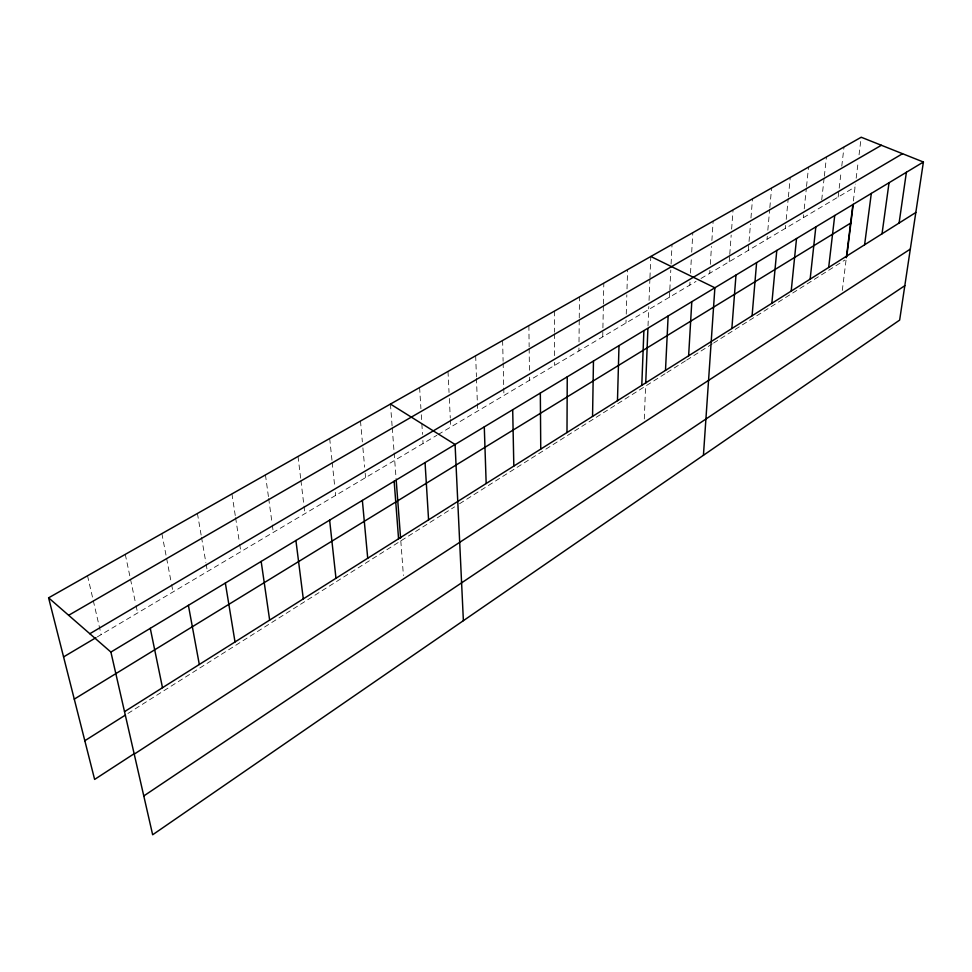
<?xml version="1.0" encoding="UTF-8"?>
<svg xmlns="http://www.w3.org/2000/svg" width="972" height="972" viewBox="0 0 972 972"><rect width="100%" height="100%" fill="white"/><g stroke="black" fill="none" stroke-linecap="round" stroke-linejoin="round"><path stroke-width="0.73" stroke-dasharray="4.86 3.65" d="M578.923 350.953L578.96 347.952M579.008 341.95L579.239 319.448M579.251 317.941L579.458 296.946M602.725 336.81L602.883 329.362M602.907 327.868L603.369 305.5M603.393 304.005L603.819 283.131M625.968 323.008L626.065 320.055M626.247 314.126L626.831 294.856M627.013 288.927L627.596 269.657M644.29 418.944L645.602 386.066M648.02 325.899L648.798 306.508M649.041 300.445L649.891 279.231M649.952 277.713L650.803 256.499M669.465 297.189L669.757 291.163M669.829 289.656L670.789 270.07M671.081 264.044L672.041 244.458M689.804 285.112L689.986 282.123M690.497 273.132L691.359 258.151M691.699 252.161L692.817 232.685M709.73 273.29L709.924 270.313M710.313 264.36L711.48 246.487M711.881 240.521L713.144 221.166M729.219 261.711L729.656 255.794M729.765 254.312L731.187 235.066M731.624 229.137L733.046 209.891M748.318 250.375L748.914 243.012M749.035 241.542L750.481 223.876M750.955 217.995L752.51 198.847M767.017 239.27L767.285 236.257M767.831 230.23L769.703 209.138M769.836 207.631L771.586 188.046M785.352 228.396L785.631 225.395M786.214 219.405L788.231 198.434M788.377 196.939L790.248 177.463M803.297 217.728L803.613 214.751M804.233 208.798L806.383 187.948M806.541 186.454L808.534 167.099M821.717 199.88L824.171 177.669M824.329 176.187L826.455 156.942M838.156 197.037L839.018 189.674M839.188 188.204L841.084 172.02M841.776 166.127L844.012 146.991M842.299 290.434L846.15 259.232M853.343 200.997L855.433 184.073M856.162 178.216L858.142 162.117M859.054 154.803L861.216 137.234M127.915 713.472L454.604 506.862M459.549 503.739L665.735 373.333M666.974 372.555L685.454 360.855M686.669 360.102L712.342 343.857M713.606 343.055L844.887 260.034M97.261 636.915L436.902 435.274M438.153 434.52L696.037 281.418M701.006 278.466L855.068 186.989M87.529 575.764L101.149 634.607M125.279 554.368L130.212 577.805M130.515 579.276L135.764 604.171M136.068 605.629L137.611 612.955M161.887 533.616L166.346 556.944M166.625 558.402L171.351 583.188M171.631 584.646L173.016 591.936M197.425 513.471L201.265 535.803M201.52 537.285L205.87 562.594M206.125 564.076L207.413 571.524M231.931 493.922L235.358 516.132M235.589 517.614L239.464 542.789M239.683 544.271L240.825 551.683M265.453 474.919L268.479 497.02M268.685 498.49L272.111 523.543M272.306 525.026L273.314 532.389M298.027 456.451L300.749 479.026M300.931 480.533L303.823 504.602M304.005 506.108L304.916 513.629M329.69 438.506L332.047 460.959M332.205 462.453L334.72 486.401M335.34 492.379L335.656 495.38M360.49 421.046L362.362 441.896M362.896 447.849L364.646 467.192M365.18 473.145L365.581 477.617M390.452 404.073L392.129 426.271M392.251 427.753L394.037 451.433M394.146 452.916L396.139 479.281M400.804 540.894L403.416 575.533M419.612 387.536L420.925 408.702M421.301 414.752L421.775 422.31M421.86 423.816L422.516 434.399M422.893 440.45L423.075 443.475M448.007 371.45L449.04 392.494M449.331 398.496L450.279 418.045M450.352 419.552L450.716 427.06M475.673 355.764L476.426 376.686M476.474 378.181L477.337 402.104M477.398 403.599L477.665 411.071M502.621 340.492L503.107 361.292M503.144 362.787L503.715 386.552M503.751 388.047L503.933 395.47M528.877 325.608L529.145 346.858M529.157 348.377L529.436 371.158M529.509 377.221L529.546 380.259M554.49 311.101L554.502 332.23M554.502 333.736L554.526 356.372M554.538 362.41L554.538 365.423"/><path stroke-width="1.46" d="M566.992 432.54L567.247 376.832M592.556 416.405L593.467 361.025M617.475 400.683L618.994 345.619M641.787 385.349L643.889 330.614M645.724 383.15L647.899 328.864M665.492 370.393L668.141 315.973M688.626 355.801L691.797 301.709M703.436 455.273L714.882 287.785L650.803 256.499M731.867 328.524L735.986 275.052M752.085 315.779L756.617 262.61M771.853 303.3L776.798 250.436M791.196 291.102L796.53 238.541M810.138 279.146L815.836 226.901M828.679 267.458L834.729 215.505M846.333 257.738L852.821 205.189M846.831 256L853.209 204.351M864.606 244.786L871.313 193.428M882.029 233.802L889.04 182.748M899.088 223.038L906.39 172.275M923.4 162.02L899.647 320.092L152.653 834.766L110.905 652.078L48.6 597.829L861.216 137.234L923.4 162.02L110.905 652.078M143.783 795.947L904.823 285.671M134.44 753.519L94.624 779.423L48.6 597.829M134.221 754.138L910.314 249.099M124.513 711.662L915.818 212.479M84.819 740.737L125.449 715.04M74.273 699.123L850.609 223.123M63.569 656.914L95.961 637.681M89.825 633.732L902.538 153.71M68.66 615.288L881.397 145.278M390.452 404.073L455.078 444.483L463.377 620.671M150.271 628.337L162.494 687.702M188.398 605.337L199.309 664.484M225.346 583.054L235.017 641.957M261.164 561.439L269.657 620.1M295.913 540.493L303.3 598.874M329.63 520.154L335.972 578.267M362.362 500.41L367.72 558.244M396.248 480.739L400.586 538.051M394.158 481.225L398.569 538.78M425.056 462.599L428.579 519.85M484.287 426.878L486.17 483.521M512.694 409.734L513.823 466.074M540.335 393.065L540.748 449.088"/></g></svg>
